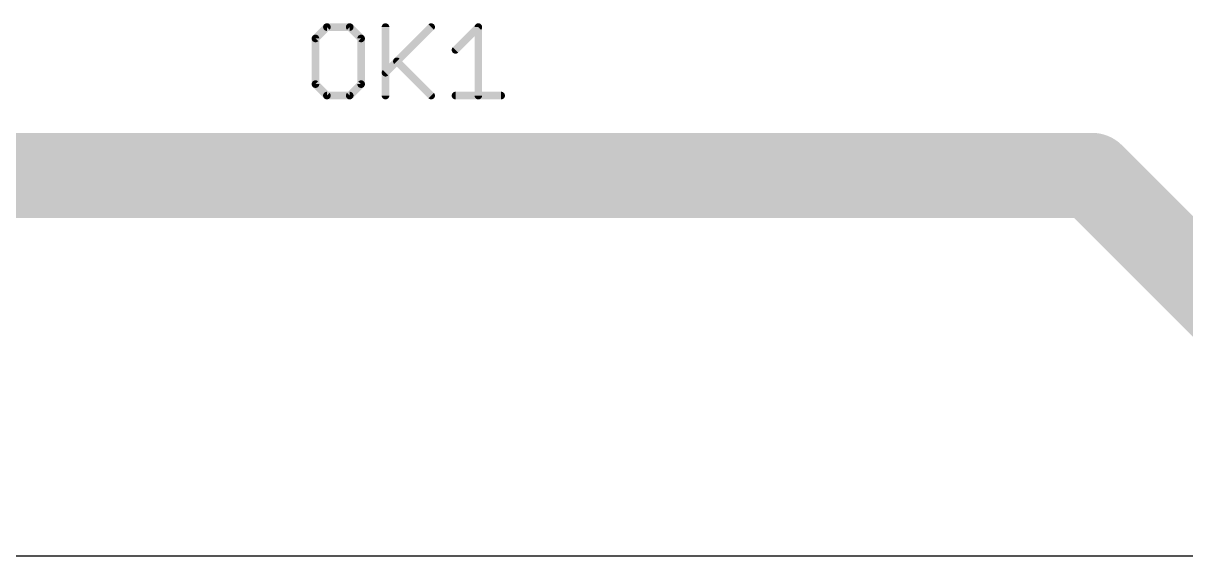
# Model space of a CAD drawing. Extents: x 33.6 to 100.8, y -0.7 to 30.2.
# Drawn here: x 46.92 to 66.34, y 0 to 8.89 of the extents above; entities that cross this region are included whole.
import ezdxf

# ---------------------------------------------------------------- set-up
doc = ezdxf.new("R2010")
doc.units = 0
for name, color, linetype in [('1', 14, 'CONTINUOUS'), ('20', 178, 'CONTINUOUS'), ('25', 250, 'CONTINUOUS')]:
    doc.layers.add(name, color=color, linetype=linetype)

msp = doc.modelspace()

# ---------------------------------------------------------------- linework, layer by layer
at = {"layer": '1', "const_width": 1.4224}
for points in [[(36.83, 6.35), (64.77, 6.35)], [(64.77, 6.35), (69.85, 1.27)]]:
    msp.add_lwpolyline(points, dxfattribs=at)
at = {"layer": '1', "const_width": 0.7112}
for points in [[(65.0214, 6.6014, 1), (64.5186, 6.0986)], [(64.77, 5.9944, 1), (64.77, 6.7056)]]:
    msp.add_lwpolyline(points, format="xyb", dxfattribs=at)
at = {"layer": '20'}
msp.add_line((34.29, 0), (100, 0), dxfattribs=at)
at = {"layer": '25', "const_width": 0.127}
for points in [[(51.991, 8.8275), (51.8003, 8.6368)], [(52.3723, 8.8275), (51.991, 8.8275)], [(52.563, 8.6368), (52.3723, 8.8275)], [(52.9697, 8.8275), (52.9697, 7.6835)], [(52.9697, 8.0648), (53.7324, 8.8275)], [(54.1391, 8.4462), (54.5204, 8.8275)], [(54.5204, 8.8275), (54.5204, 7.6835)], [(51.8003, 8.6368), (51.8003, 7.8742)], [(52.563, 7.8742), (52.563, 8.6368)], [(53.1604, 8.2555), (53.7324, 7.6835)], [(51.8003, 7.8742), (51.991, 7.6835)], [(52.3723, 7.6835), (52.563, 7.8742)], [(51.991, 7.6835), (52.3723, 7.6835)], [(54.1391, 7.6835), (54.9017, 7.6835)]]:
    msp.add_lwpolyline(points, dxfattribs=at)
at = {"layer": '25', "const_width": 0.0635}
for points in [[(51.991, 8.8592, 1), (51.991, 8.7957)], [(52.0134, 8.805, 1), (51.9685, 8.8499)], [(52.3947, 8.8499, 1), (52.3498, 8.805)], [(52.3723, 8.7957, 1), (52.3723, 8.8592)], [(53.0015, 8.8275, 1), (52.938, 8.8275)], [(53.7548, 8.805, 1), (53.7099, 8.8499)], [(54.5522, 8.8275, 1), (54.4887, 8.8275)], [(54.5429, 8.805, 1), (54.498, 8.8499)], [(51.8321, 8.6368, 1), (51.7686, 8.6368)], [(51.7779, 8.6593, 1), (51.8228, 8.6144)], [(52.5947, 8.6368, 1), (52.5312, 8.6368)], [(52.5405, 8.6144, 1), (52.5854, 8.6593)], [(54.1166, 8.4686, 1), (54.1615, 8.4237)], [(53.1828, 8.2779, 1), (53.1379, 8.233)], [(52.9472, 8.0873, 1), (52.9922, 8.0424)], [(51.7686, 7.8742, 1), (51.8321, 7.8742)], [(51.8228, 7.8966, 1), (51.7779, 7.8517)], [(52.5312, 7.8742, 1), (52.5947, 7.8742)], [(52.5854, 7.8517, 1), (52.5405, 7.8966)], [(51.991, 7.7153, 1), (51.991, 7.6518)], [(51.9685, 7.661, 1), (52.0134, 7.706)], [(52.3498, 7.706, 1), (52.3947, 7.661)], [(52.3723, 7.6518, 1), (52.3723, 7.7153)], [(52.938, 7.6835, 1), (53.0015, 7.6835)], [(53.7099, 7.661, 1), (53.7548, 7.706)], [(54.1391, 7.7153, 1), (54.1391, 7.6518)], [(54.4887, 7.6835, 1), (54.5522, 7.6835)], [(54.9017, 7.6518, 1), (54.9017, 7.7153)]]:
    msp.add_lwpolyline(points, format="xyb", dxfattribs=at)

doc.saveas('drawing.dxf')
